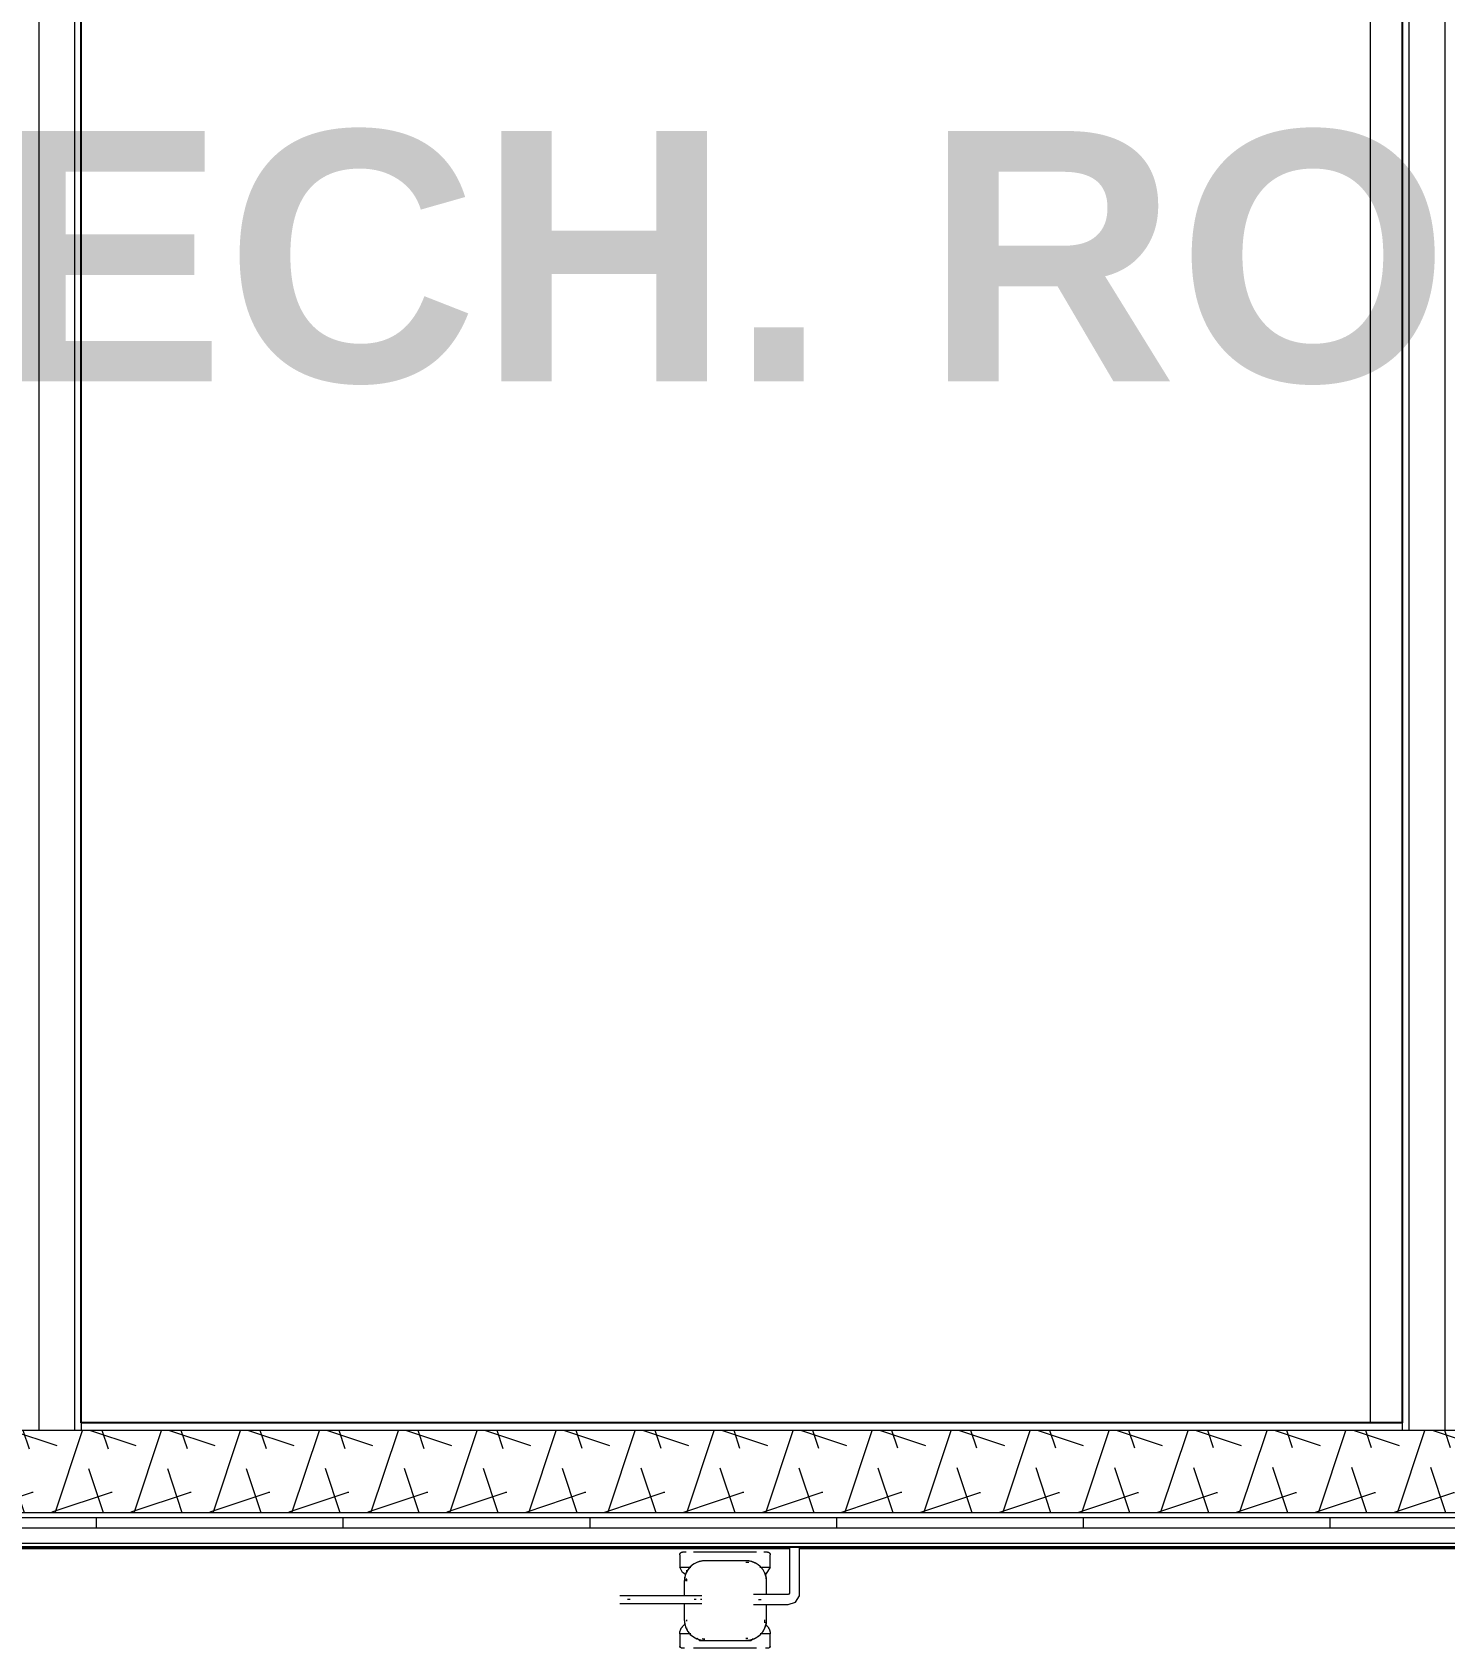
# Model space of a CAD drawing. Header units: inches. Extents: x 25557 to 33164, y -23509 to -20035.
# Drawn here: x 31102.1 to 31239.5, y -22808.4 to -22651.3 of the extents above; entities that cross this region are included whole.
import ezdxf

# ---------------------------------------------------------------- set-up
doc = ezdxf.new("R2010")
doc.units = ezdxf.units.IN
doc.header["$MEASUREMENT"] = 0
doc.linetypes.add('Grid Line 1_2_', pattern=[0.875, 0.5, -0.125, 0.125, -0.125])
for name, color, linetype, lineweight in [('A-AREA', 32, 'Continuous', 9), ('A-WALL', 113, 'Continuous', 25), ('A-WALL-PATT', 111, 'Continuous', 25), ('I-WALL', 2, 'Continuous', 9), ('L-SITE-WALL', 31, 'Continuous', 9), ('M-AREA-IDEN', 171, 'Continuous', 9), ('P-SANR-FIXT', 6, 'Continuous', 9), ('S-GRID', 1, 'Continuous', 9)]:
    doc.layers.add(name, color=color, linetype=linetype, lineweight=lineweight)
doc.styles.add('Arial_B', font='arialbd.ttf', dxfattribs={"height": 24.354149})
pattern_1 = [(0, (5932.319, 0), (61.44, 15.36), [2.534, -43.546, 2.534, -43.546, -245.76]), (0, (5932.319, 0), (61.44, 15.36), [-92.16, 2.534, -89.626, 2.534, -43.546, -107.52]), (0, (5932.319, 0), (61.44, 15.36), [-230.4, 2.534, -28.186, 2.534, -74.266]), (120, (5955.359, 7.68), (-44.02215, 45.528601), [2.534, -43.546, 2.534, -43.546, -245.76]), (120, (5955.359, 7.68), (-44.02215, 45.528601), [-92.16, 2.534, -89.626, 2.534, -43.546, -107.52]), (120, (5955.359, 7.68), (-44.02215, 45.528601), [-230.4, 2.534, -28.186, 2.534, -74.266]), (240, (5963.039, 38.4), (-17.41785, -60.888601), [2.534, -43.546, 2.534, -43.546, -245.76]), (240, (5963.039, 38.4), (-17.41785, -60.888601), [-92.16, 2.534, -89.626, 2.534, -43.546, -107.52]), (240, (5963.039, 38.4), (-17.41785, -60.888601), [-230.4, 2.534, -28.186, 2.534, -74.266])]

# ---------------------------------------------------------------- blocks, each defined once
blk = doc.blocks.new('Struct_Xcel_Sports Complex_rvt-2-Overall Floor Plan')
at = {"layer": 'L-SITE-WALL', "color": 7}
for p, q in [((25243.42, -22798.8), (25112.27, -22798.8)), ((25797.83, -22798.8), (25244.39, -22798.8))]:
    blk.add_line(p, q, dxfattribs=at)
blk = doc.blocks.new('gas_meter-250_cfh_2214 - gas_meter-250_cfh_2214-V77-Overall Floor Plan')
at = {"layer": 'P-SANR-FIXT'}
for p, q in [((6.26, 5.12), (6.26, 0.61)), ((7.26, 0.61), (7.26, 5.12)), ((-4.4, 4.34), (-4.4, 3.16)), ((-4.4, 3.16), (-4.06, 3.16)), ((-3.79, 4.61), (-4.13, 4.61)), ((-4.06, 3.16), (-3.31, 3.16)), ((3.06, 4.61), (-3.06, 4.61)), ((2.04, 3.77), (-1.96, 3.77)), ((3.4, 3.16), (4.06, 3.16)), ((4.13, 4.61), (3.79, 4.61)), ((4.06, 3.16), (4.4, 3.16)), ((4.4, 3.16), (4.4, 4.34)), ((-3.96, 1.77), (-3.96, 0.36)), ((-3.96, 1.77), (-3.96, 0.36)), ((-3.75, 2.86), (-3.75, 2.59)), ((-3.75, 1.98), (-3.75, 1.77)), ((4.04, 0.48), (4.04, 1.77)), ((4.04, 0.48), (4.04, 1.77)), ((-2.99, 0.37), (-9.24, 0.37)), ((6.15, 0.5), (3.51, 0.5)), ((-9.24, 0), (-9.47, 0)), ((-9.24, -0.38), (-2.99, -0.38)), ((-3.96, -0.36), (-3.96, -1.98)), ((-3.96, -0.36), (-3.96, -1.98)), ((-2.81, 0), (-2.99, 0)), ((-2.27, 0), (-2.4, 0)), ((3.25, 0), (3.51, 0)), ((3.51, -0.5), (6.15, -0.5)), ((4.04, -1.98), (4.04, -0.47)), ((4.04, -1.98), (4.04, -0.47)), ((-3.75, -1.98), (-3.75, -2.1)), ((-3.75, -2.75), (-3.75, -2.92)), ((-4.4, -3.34), (-4.4, -4.57)), ((-4.06, -3.34), (-4.4, -3.34)), ((-4.28, -4.69), (-3.94, -4.69)), ((-3.33, -3.34), (-4.06, -3.34)), ((-3.06, -4.69), (3.06, -4.69)), ((-2.49, -3.98), (-2.72, -3.75)), ((-1.97, -3.98), (-2.49, -3.98)), ((-2.49, -3.98), (-1.97, -3.98)), ((-1.96, -3.98), (2.04, -3.98)), ((2.04, -3.75), (2.22, -3.75)), ((2.04, -3.98), (2.55, -3.98)), ((2.55, -3.98), (2.04, -3.98)), ((2.74, -3.79), (2.55, -3.98)), ((4.06, -3.34), (3.42, -3.34)), ((3.94, -4.69), (4.28, -4.69)), ((4.4, -3.34), (4.06, -3.34)), ((4.4, -4.57), (4.4, -3.34))]:
    blk.add_line(p, q, dxfattribs=at)
at = {"layer": 'P-SANR-FIXT', "flags": 128}
for points in [[(-4.4, 4.34), (-4.4, 4.35), (-4.4, 4.36), (-4.4, 4.37), (-4.4, 4.38), (-4.4, 4.39), (-4.39, 4.4), (-4.39, 4.41), (-4.39, 4.42), (-4.38, 4.43), (-4.38, 4.44), (-4.38, 4.45), (-4.37, 4.46), (-4.37, 4.47), (-4.36, 4.48), (-4.35, 4.49), (-4.35, 4.5), (-4.34, 4.51), (-4.33, 4.52), (-4.33, 4.52), (-4.32, 4.53), (-4.31, 4.54), (-4.3, 4.55), (-4.29, 4.55), (-4.29, 4.56), (-4.28, 4.57), (-4.27, 4.57), (-4.26, 4.58), (-4.25, 4.58), (-4.24, 4.59), (-4.23, 4.59), (-4.22, 4.59), (-4.21, 4.6), (-4.2, 4.6), (-4.19, 4.6), (-4.18, 4.6), (-4.17, 4.61), (-4.15, 4.61), (-4.14, 4.61), (-4.13, 4.61), (-4.13, 4.61)], [(-3.88, 2.47), (-4.12, 2.61), (-4.4, 3.16)], [(-1.96, 3.77), (-2.04, 3.77), (-2.12, 3.76), (-2.19, 3.76), (-2.27, 3.74), (-2.35, 3.73), (-2.43, 3.71), (-2.51, 3.69), (-2.58, 3.67), (-2.66, 3.64), (-2.73, 3.61), (-2.81, 3.58), (-2.88, 3.54), (-2.95, 3.51), (-3.02, 3.46), (-3.08, 3.42), (-3.15, 3.37), (-3.21, 3.33), (-3.27, 3.27), (-3.33, 3.22), (-3.39, 3.16), (-3.44, 3.11), (-3.5, 3.04), (-3.55, 2.98), (-3.59, 2.92), (-3.64, 2.85), (-3.68, 2.78), (-3.72, 2.71), (-3.76, 2.64), (-3.79, 2.57), (-3.82, 2.5), (-3.85, 2.42), (-3.87, 2.34), (-3.89, 2.27), (-3.91, 2.19), (-3.93, 2.11), (-3.94, 2.03), (-3.95, 1.95), (-3.95, 1.87), (-3.96, 1.79), (-3.96, 1.77)], [(4.04, 1.77), (4.04, 1.85), (4.04, 1.93), (4.03, 2.01), (4.02, 2.09), (4, 2.17), (3.99, 2.25), (3.97, 2.32), (3.94, 2.4), (3.92, 2.48), (3.89, 2.55), (3.85, 2.62), (3.82, 2.69), (3.78, 2.76), (3.74, 2.83), (3.7, 2.9), (3.65, 2.96), (3.6, 3.03), (3.55, 3.09), (3.49, 3.15), (3.44, 3.21), (3.38, 3.26), (3.32, 3.31), (3.26, 3.36), (3.19, 3.41), (3.13, 3.45), (3.06, 3.5), (2.99, 3.53), (2.92, 3.57), (2.84, 3.6), (2.77, 3.63), (2.69, 3.66), (2.62, 3.69), (2.54, 3.71), (2.46, 3.73), (2.38, 3.74), (2.31, 3.75), (2.23, 3.76), (2.15, 3.77), (2.07, 3.77), (2.04, 3.77)], [(4.4, 3.16), (3.97, 2.46), (3.86, 2.41)], [(4.13, 4.61), (4.14, 4.61), (4.15, 4.61), (4.16, 4.61), (4.17, 4.6), (4.18, 4.6), (4.19, 4.6), (4.21, 4.6), (4.22, 4.59), (4.23, 4.59), (4.24, 4.59), (4.25, 4.58), (4.26, 4.58), (4.27, 4.57), (4.27, 4.57), (4.28, 4.56), (4.29, 4.55), (4.3, 4.55), (4.31, 4.54), (4.32, 4.53), (4.33, 4.53), (4.33, 4.52), (4.34, 4.51), (4.35, 4.5), (4.35, 4.49), (4.36, 4.48), (4.36, 4.47), (4.37, 4.46), (4.37, 4.46), (4.38, 4.45), (4.38, 4.44), (4.39, 4.43), (4.39, 4.41), (4.39, 4.4), (4.4, 4.39), (4.4, 4.38), (4.4, 4.37), (4.4, 4.36), (4.4, 4.35), (4.4, 4.34), (4.4, 4.34)], [(-9.24, 0.37), (-9.89, 0.37), (-10.22, 0.37), (-10.24, 0.37)], [(-2.24, 0.37), (-2.47, 0.37), (-2.99, 0.37)], [(3.51, 0.5), (2.97, 0.5), (2.76, 0.5)], [(6.26, 0.61), (6.21, 0.52), (6.15, 0.5)], [(6.15, -0.5), (6.85, -0.26), (7.24, 0.36), (7.26, 0.61)], [(-10.24, -0.38), (-10, -0.38), (-9.39, -0.38), (-9.24, -0.38)], [(-2.99, -0.38), (-2.44, -0.38), (-2.24, -0.38)], [(2.76, -0.5), (3, -0.5), (3.51, -0.5)], [(-4.4, -3.34), (-4.4, -3.29), (-4.4, -3.25), (-4.39, -3.21), (-4.39, -3.16), (-4.38, -3.12), (-4.37, -3.08), (-4.36, -3.04), (-4.34, -2.99), (-4.33, -2.95), (-4.31, -2.91), (-4.29, -2.87), (-4.28, -2.83), (-4.25, -2.8), (-4.23, -2.76), (-4.21, -2.72), (-4.18, -2.69), (-4.15, -2.65), (-4.13, -2.62), (-4.1, -2.59), (-4.07, -2.56), (-4.03, -2.53), (-4, -2.5), (-3.97, -2.47), (-3.93, -2.44), (-3.89, -2.42)], [(-3.96, -1.98), (-3.95, -2.06), (-3.95, -2.14), (-3.94, -2.22), (-3.93, -2.3), (-3.92, -2.38), (-3.9, -2.45), (-3.88, -2.53), (-3.85, -2.61), (-3.83, -2.68), (-3.8, -2.76), (-3.76, -2.83), (-3.73, -2.9), (-3.69, -2.97), (-3.65, -3.04), (-3.61, -3.11), (-3.56, -3.17), (-3.51, -3.24), (-3.46, -3.3), (-3.4, -3.36), (-3.35, -3.41), (-3.29, -3.47), (-3.23, -3.52), (-3.17, -3.57), (-3.1, -3.62), (-3.04, -3.66), (-2.97, -3.7), (-2.9, -3.74), (-2.83, -3.78), (-2.75, -3.81), (-2.68, -3.84), (-2.6, -3.87), (-2.53, -3.9), (-2.45, -3.92), (-2.37, -3.94), (-2.3, -3.95), (-2.22, -3.96), (-2.14, -3.97), (-2.06, -3.98), (-1.98, -3.98), (-1.96, -3.98)], [(2.04, -3.98), (2.12, -3.98), (2.2, -3.97), (2.28, -3.97), (2.36, -3.95), (2.44, -3.94), (2.52, -3.92), (2.6, -3.9), (2.67, -3.88), (2.75, -3.85), (2.82, -3.82), (2.9, -3.79), (2.97, -3.75), (3.04, -3.72), (3.11, -3.67), (3.17, -3.63), (3.24, -3.58), (3.3, -3.53), (3.36, -3.48), (3.42, -3.43), (3.48, -3.37), (3.53, -3.31), (3.59, -3.25), (3.64, -3.19), (3.68, -3.13), (3.73, -3.06), (3.77, -2.99), (3.81, -2.92), (3.84, -2.85), (3.88, -2.78), (3.91, -2.7), (3.94, -2.63), (3.96, -2.55), (3.98, -2.48), (4, -2.4), (4.02, -2.32), (4.03, -2.24), (4.04, -2.16), (4.04, -2.08), (4.04, -2), (4.04, -1.98)], [(3.95, -2.46), (3.98, -2.48), (4.02, -2.51), (4.05, -2.54), (4.08, -2.57), (4.11, -2.6), (4.14, -2.63), (4.17, -2.67), (4.19, -2.7), (4.22, -2.74), (4.24, -2.78), (4.26, -2.81), (4.28, -2.85), (4.3, -2.89), (4.32, -2.93), (4.34, -2.97), (4.35, -3.01), (4.36, -3.06), (4.37, -3.1), (4.38, -3.14), (4.39, -3.18), (4.4, -3.23), (4.4, -3.27), (4.4, -3.32), (4.4, -3.34)], [(-4.28, -4.69), (-4.29, -4.69), (-4.29, -4.69), (-4.3, -4.69), (-4.3, -4.69), (-4.31, -4.69), (-4.31, -4.68), (-4.32, -4.68), (-4.32, -4.68), (-4.33, -4.68), (-4.33, -4.68), (-4.33, -4.68), (-4.34, -4.67), (-4.34, -4.67), (-4.35, -4.67), (-4.35, -4.67), (-4.35, -4.66), (-4.36, -4.66), (-4.36, -4.66), (-4.37, -4.66), (-4.37, -4.65), (-4.37, -4.65), (-4.37, -4.65), (-4.38, -4.64), (-4.38, -4.64), (-4.38, -4.63), (-4.39, -4.63), (-4.39, -4.63), (-4.39, -4.62), (-4.39, -4.62), (-4.39, -4.61), (-4.4, -4.61), (-4.4, -4.6), (-4.4, -4.6), (-4.4, -4.6), (-4.4, -4.59), (-4.4, -4.59), (-4.4, -4.58), (-4.4, -4.58), (-4.4, -4.57), (-4.4, -4.57)], [(4.4, -4.57), (4.4, -4.58), (4.4, -4.58), (4.4, -4.58), (4.4, -4.59), (4.4, -4.59), (4.4, -4.6), (4.4, -4.6), (4.4, -4.61), (4.39, -4.61), (4.39, -4.62), (4.39, -4.62), (4.39, -4.62), (4.39, -4.63), (4.38, -4.63), (4.38, -4.64), (4.38, -4.64), (4.38, -4.64), (4.37, -4.65), (4.37, -4.65), (4.37, -4.65), (4.36, -4.66), (4.36, -4.66), (4.36, -4.66), (4.35, -4.67), (4.35, -4.67), (4.34, -4.67), (4.34, -4.67), (4.34, -4.68), (4.33, -4.68), (4.33, -4.68), (4.32, -4.68), (4.32, -4.68), (4.31, -4.68), (4.31, -4.69), (4.3, -4.69), (4.3, -4.69), (4.29, -4.69), (4.29, -4.69), (4.29, -4.69), (4.28, -4.69)]]:
    blk.add_lwpolyline(points, dxfattribs=at)
at = {"layer": 'P-SANR-FIXT'}
for centre, radius, start, end in [((-1.96, 1.77), 2, 90, 180), ((2.04, 1.77), 2, 360, 90), ((2.04, 1.77), 1.84, 81.362, 90), ((-1.96, 1.77), 1.84, 171.362, 180), ((-1.96, -1.98), 2, 180, 270), ((2.04, -1.98), 2, 270, 360), ((2.04, -1.98), 1.84, 351.362, 0), ((-1.96, -1.98), 1.84, 261.362, 270)]:
    blk.add_arc(centre, radius, start, end, dxfattribs=at)

msp = doc.modelspace()

# ---------------------------------------------------------------- hatches: boundary and pattern name
at = {"layer": 'A-WALL-PATT', "lineweight": 9}
h = msp.add_hatch(dxfattribs=at)
h.set_pattern_fill('FP_15', color=256, style=0, pattern_type=2)
h.set_pattern_definition(pattern_1)
h.paths.add_polyline_path([(31102.08, -22787.3), (31102.71, -22787.3), (31102.71, -22627.05), (31102.08, -22627.05), (31102.08, -22786.55)], flags=0)
h.paths.add_polyline_path([(31102.08, -22623.55), (31102.71, -22623.55), (31102.71, -22602.68), (31104.46, -22602.68), (31104.46, -22602.05), (31102.08, -22602.05), (31102.08, -22622.93)], flags=0)
h.paths.add_polyline_path([(31104.46, -22566.05), (31104.46, -22565.43), (31102.71, -22565.43), (31102.71, -22553.68), (31104.46, -22553.68), (31104.46, -22553.05), (31102.08, -22553.05), (31102.08, -22566.05)], flags=0)
h.paths.add_polyline_path([(31102.08, -22517.05), (31104.46, -22517.05), (31104.46, -22516.43), (31102.71, -22516.43), (31102.71, -22405.68), (31104.46, -22405.68), (31104.46, -22405.05), (31102.08, -22405.05), (31102.08, -22491.62)], flags=0)
h.paths.add_polyline_path([(31104.46, -22373.05), (31104.46, -22372.43), (31102.71, -22372.43), (31102.71, -22369.55), (31102.08, -22369.55), (31102.08, -22373.05)], flags=0)
h = msp.add_hatch(dxfattribs=at)
h.set_pattern_fill('FP_15', color=256, style=0, pattern_type=2)
h.set_pattern_definition(pattern_1)
h.paths.add_polyline_path([(31106.21, -22787.3), (31106.83, -22787.3), (31106.83, -22602.05), (31104.46, -22602.05), (31104.46, -22602.68), (31106.21, -22602.68), (31106.21, -22786.55)], flags=0)
h.paths.add_polyline_path([(31104.46, -22566.05), (31106.83, -22566.05), (31106.83, -22561.05), (31106.21, -22561.05), (31106.21, -22565.43), (31104.46, -22565.43)], flags=0)
h.paths.add_polyline_path([(31106.83, -22557.55), (31106.83, -22553.05), (31104.46, -22553.05), (31104.46, -22553.68), (31106.21, -22553.68), (31106.21, -22557.55)], flags=0)
h.paths.add_polyline_path([(31104.46, -22517.05), (31106.83, -22517.05), (31106.83, -22405.05), (31104.46, -22405.05), (31104.46, -22405.68), (31106.21, -22405.68), (31106.21, -22516.43), (31104.46, -22516.43)], flags=0)
h.paths.add_polyline_path([(31104.46, -22373.05), (31106.83, -22373.05), (31106.83, -22369.55), (31102.71, -22369.55), (31102.71, -22370.18), (31106.21, -22370.18), (31106.21, -22372.43), (31104.46, -22372.43)], flags=0)
h = msp.add_hatch(dxfattribs=at)
h.set_pattern_fill('FP_15', color=256, style=0, pattern_type=2)
h.set_pattern_definition(pattern_1)
h.paths.add_polyline_path([(31235.33, -22787.3), (31235.96, -22787.3), (31235.96, -22561.05), (31235.33, -22561.05), (31235.33, -22786.55)], flags=0)
h.paths.add_polyline_path([(31235.96, -22557.55), (31235.96, -22369.55), (31235.33, -22369.55), (31235.33, -22557.55)], flags=0)
h = msp.add_hatch(dxfattribs=at)
h.set_pattern_fill('FP_16', color=256, style=0, pattern_type=2)
h.set_pattern_definition([(161.57, (5933.279, 0.96), (-7.6802237, -0.0009796), [0, -54.643, 6.067, 0]), (18.43, (5931.359, 0.96), (-7.6802237, 0.0009796), [0, -54.643, 6.067, 0]), (108.43, (5933.279, 0.96), (3.8382953, -19.20136532), [18.211, -42.499]), (71.57, (5931.359, 0.96), (3.8382953, 19.20136532), [18.211, -42.499])])
h.paths.add_polyline_path([(31242.24, -22795.3), (31268.31, -22795.3), (31268.31, -22787.3), (31045.58, -22787.3), (31045.58, -22795.3), (31224.96, -22795.3)], flags=0)
h = msp.add_hatch(dxfattribs=at)
h.set_pattern_fill('FP_18', color=256, style=0, pattern_type=2)
h.set_pattern_definition([(0, (5932.32, 0), (0, 24), []), (90, (5932.32, 0), (-24, 1e-15), [])])
h.paths.add_polyline_path([(31045.58, -22796.8), (31268.31, -22796.8), (31268.31, -22795.8), (31045.58, -22795.8)], flags=0)

# ---------------------------------------------------------------- linework, layer by layer
at = {"layer": 'A-AREA'}
msp.add_line((31232.21, -22561.68), (31232.21, -22786.55), dxfattribs=at)
at = {"layer": 'A-WALL', "lineweight": 9}
for p, q in [((31239.46, -22369.55), (31239.46, -22787.3)), ((31235.96, -22561.05), (31235.96, -22787.3)), ((31106.21, -22787.3), (31106.21, -22602.68)), ((31102.71, -22627.05), (31102.71, -22787.3)), ((31268.31, -22787.3), (31048.71, -22787.3)), ((31106.83, -22786.55), (31106.83, -22787.3)), ((31235.33, -22786.55), (31235.33, -22787.3)), ((31268.31, -22795.3), (31045.58, -22795.3)), ((31269.06, -22796.8), (31044.83, -22796.8)), ((31268.31, -22795.8), (31045.58, -22795.8)), ((31269.06, -22798.3), (31044.83, -22798.3))]:
    msp.add_line(p, q, dxfattribs=at)
at = {"layer": 'I-WALL', "lineweight": 25}
for p, q in [((31235.33, -22561.68), (31235.33, -22786.55)), ((31106.83, -22786.55), (31106.83, -22602.05))]:
    msp.add_line(p, q, dxfattribs=at)
at = {"layer": 'L-SITE-WALL', "lineweight": 25}
for p, q in [((31235.33, -22786.55), (31106.83, -22786.55)), ((31044.83, -22798.62), (31269.06, -22798.62))]:
    msp.add_line(p, q, dxfattribs=at)
at = {"layer": 'S-GRID', "linetype": 'Grid Line 1_2_'}
for p, q in [((32359.66, -22787.3), (27403.68, -22787.3)), ((32651.38, -22787.3), (27722.53, -22787.3)), ((32263.66, -22795.3), (27499.68, -22795.3)), ((32555.38, -22795.3), (27847.84, -22795.3))]:
    msp.add_line(p, q, dxfattribs=at)

# ---------------------------------------------------------------- block references
at = {"lineweight": 5}
msp.add_blockref('Struct_Xcel_Sports Complex_rvt-2-Overall Floor Plan', (5932.32, 0), dxfattribs=at)
at = {"layer": 'P-SANR-FIXT'}
msp.add_blockref('gas_meter-250_cfh_2214 - gas_meter-250_cfh_2214-V77-Overall Floor Plan', (31169.46, -22803.74), dxfattribs=at)

# ---------------------------------------------------------------- texts
at = {"layer": 'M-AREA-IDEN', "insert": (31182.27, -22660.91), "char_height": 24.354, "width": 260.928, "attachment_point": 2, "line_spacing_factor": 0.938532, "style": 'Arial_B'}
msp.add_mtext('MECH. ROOM', dxfattribs=at)

doc.saveas('drawing.dxf')
